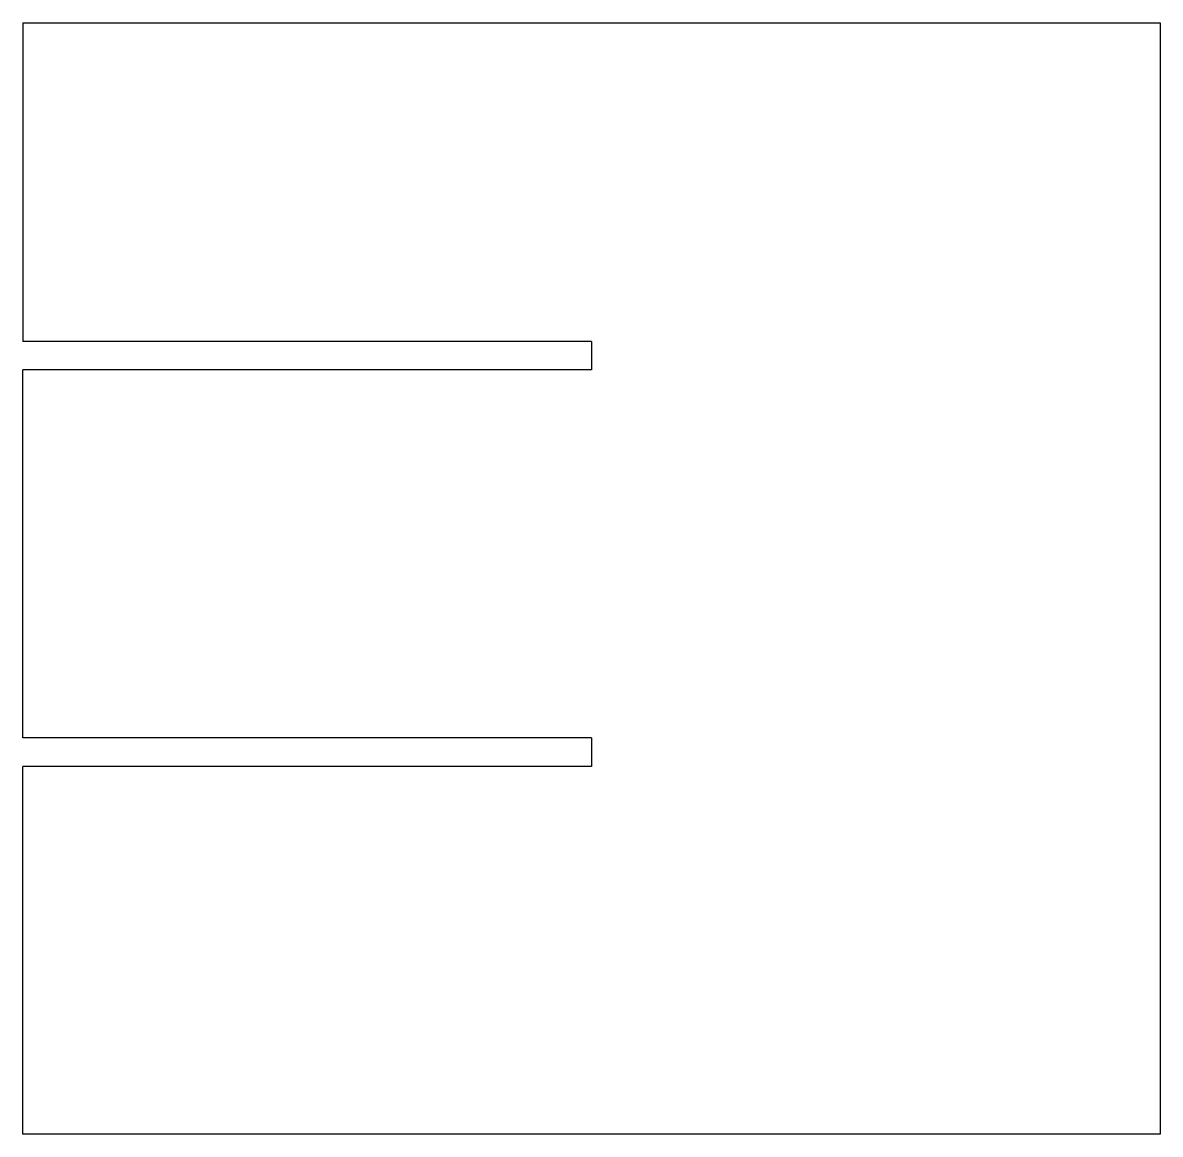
# Model space of a CAD drawing. Extents: x -440 to 0, y -430 to 0.
import ezdxf

# ---------------------------------------------------------------- set-up
doc = ezdxf.new("R2010")
doc.units = 0

msp = doc.modelspace()

# ---------------------------------------------------------------- linework, layer by layer
for p, q in [((-440, 0, 0), (-440, -123.33, 0)), ((-440, 0, 0), (0, 0)), ((0, 0), (0, -430, 0)), ((-220, -123.33, 0), (-440, -123.33, 0)), ((-220, -123.33, 0), (-220, -134.33, 0)), ((-220, -134.33, 0), (-440, -134.33, 0)), ((-440, -276.67, 0), (-440, -134.33, 0)), ((-220, -276.67, 0), (-440, -276.67, 0)), ((-220, -276.67, 0), (-220, -287.67, 0)), ((-220, -287.67, 0), (-440, -287.67, 0)), ((-440, -430, 0), (-440, -287.67, 0)), ((0, -430, 0), (-440, -430, 0))]:
    msp.add_line(p, q)

doc.saveas('drawing.dxf')
